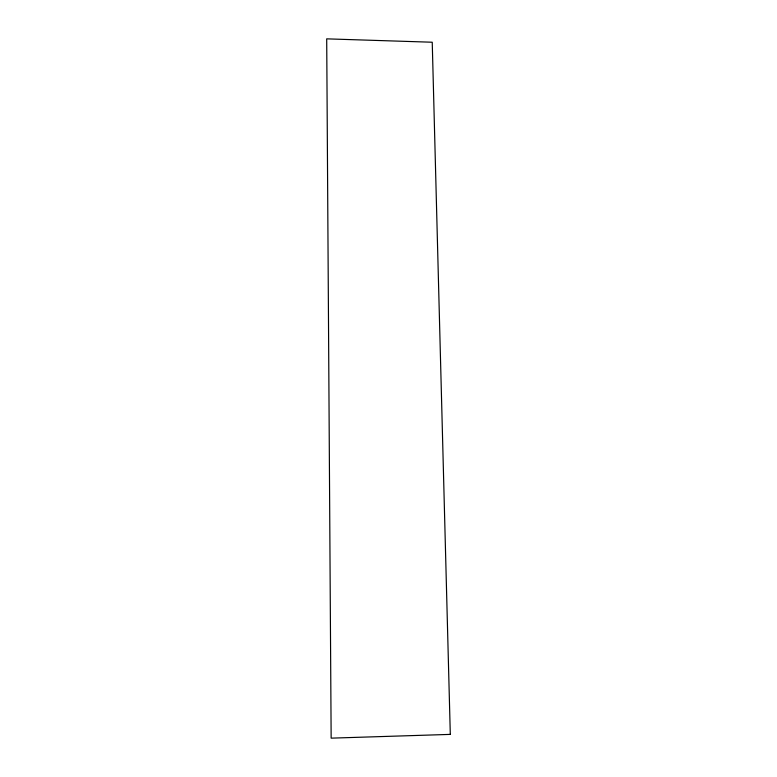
<?xml version="1.0" encoding="UTF-8"?>
<svg xmlns="http://www.w3.org/2000/svg" width="777" height="777" viewBox="0 0 777 777"><rect width="100%" height="100%" fill="white"/><g stroke="black" fill="none" stroke-linecap="round" stroke-linejoin="round"><path stroke-width="1.17" d="M450.301 734.391L331.148 738.15L326.699 38.85L432.235 42.23L450.301 734.391"/></g></svg>
